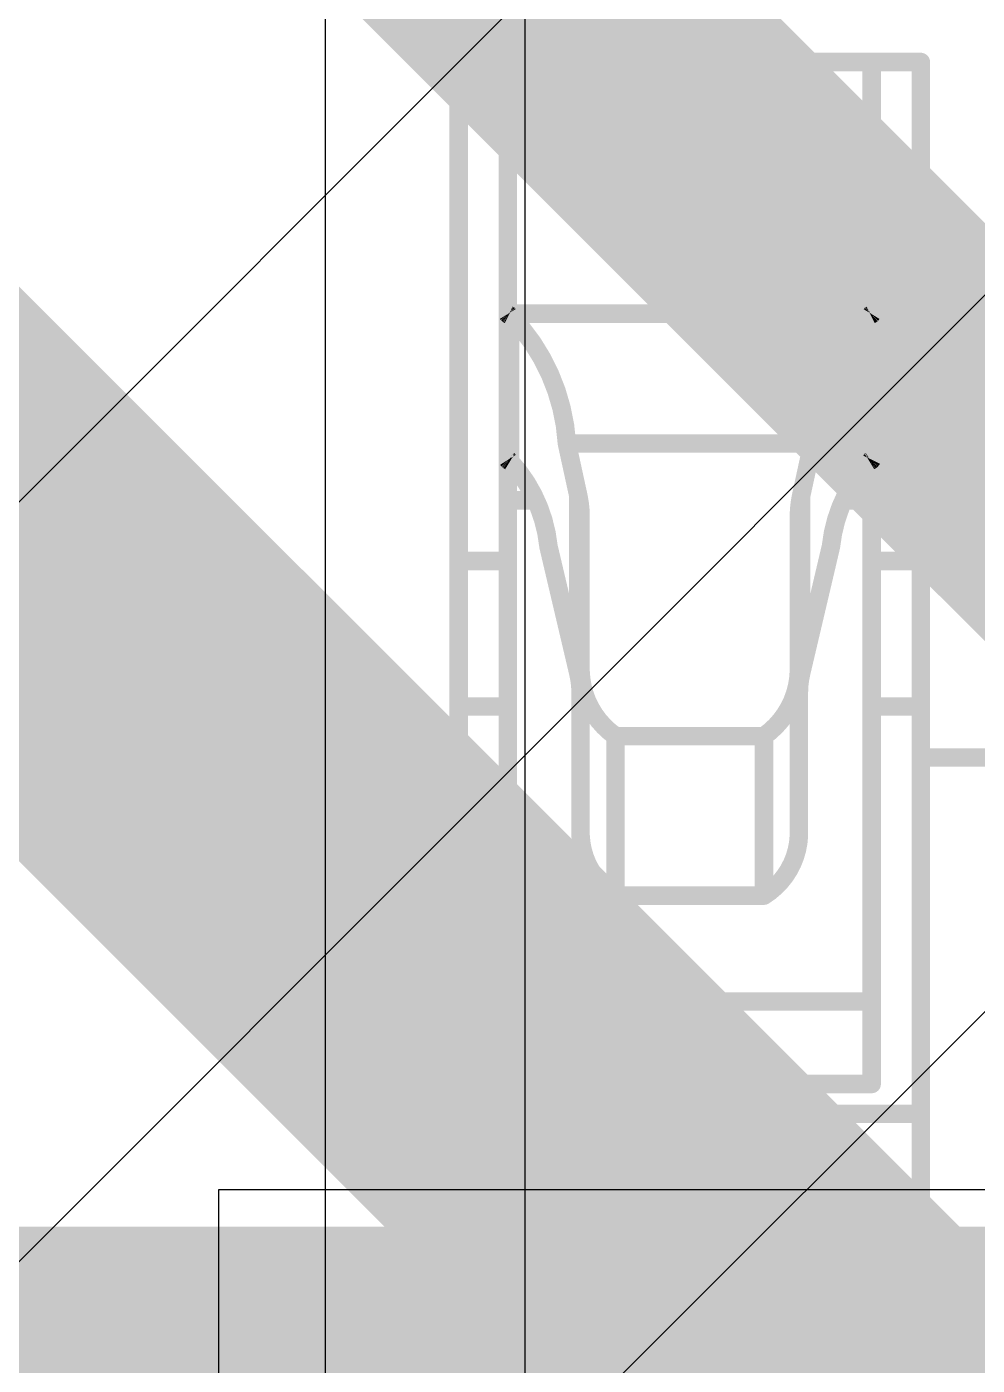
# Model space of a CAD drawing. Header units: inches. Extents: x -6 to 5433, y -4 to 5447.
# Drawn here: x 17.649 to 18.302, y 26.502 to 27.422 of the extents above; entities that cross this region are included whole.
import ezdxf

# ---------------------------------------------------------------- set-up
doc = ezdxf.new("R2010")
doc.units = ezdxf.units.IN
for name, color, linetype in [('Bottom Layer', 5, 'Continuous'), ('Bottom Solder', 6, 'Continuous'), ('Ground', 16, 'Continuous'), ('Mechanical 4', 56, 'Continuous'), ('Power', 76, 'Continuous'), ('Top Layer', 1, 'Continuous'), ('Top Solder', 216, 'Continuous')]:
    doc.layers.add(name, color=color, linetype=linetype)

msp = doc.modelspace()

# ---------------------------------------------------------------- hatches: boundary and pattern name
at = {"layer": 'Top Solder'}
for points in [[(17.8147, 24.94415), (17.3065, 24.94415), (17.3065, 26.59735), (17.8147, 26.59735)], [(18.3147, 24.94415), (17.8065, 24.94415), (17.8065, 26.59735), (18.3147, 26.59735)]]:
    msp.add_hatch(color=216, dxfattribs=at).paths.add_polyline_path(points)

# ---------------------------------------------------------------- linework, layer by layer
at = {"layer": 'Bottom Layer'}
for points in [[(13.17094, 32.28028, 0.2032, 0.2032, 0), (18.62447, 26.82675, 0.2032, 0.2032, 0)], [(14.47733, 30.21284, 0.2794, 0.2794, 0), (25.90823, 18.78194, 0.2794, 0.2794, 0)], [(14.28796, 29.75564, 0.2794, 0.2794, 0), (25.45103, 18.59257, 0.2794, 0.2794, 0)]]:
    msp.add_lwpolyline(points, format="xyseb", dxfattribs=at)
at = {"layer": 'Bottom Solder'}
for p in [(10.71613, 20.16102), (10.98199, 19.90446)]:
    msp.add_line(p, (5432.85213, 5447.49311), dxfattribs=at)
at = {"layer": 'Ground'}
msp.add_line((18.55567, 26.99324), (15.00276, 23.44032), dxfattribs=at)
msp.add_lwpolyline([(15.113, 23.22094, 0.2032, 0.2032, 0), (18.72048, 26.82842, 0.2032, 0.2032, 0)], format="xyseb", dxfattribs=at)
at = {"layer": 'Mechanical 4'}
for points in [[(17.7474, 28.79495, 0.0127, 0.0127, 1), (12.7474, 28.79495, 0.0127, 0.0127, 1)], [(17.94298, 27.39795, 0.00635, 0.00635, 1), (17.94933, 27.39795, 0.00635, 0.00635, 1)], [(17.94298, 27.39795, 0.00635, 0.00635, 1), (17.94933, 27.39795, 0.00635, 0.00635, 1)], [(17.97673, 27.39795, 0.00635, 0.00635, 1), (17.98308, 27.39795, 0.00635, 0.00635, 1)], [(18.22673, 27.39795, 0.00635, 0.00635, 1), (18.23308, 27.39795, 0.00635, 0.00635, 1)], [(18.26048, 27.39795, 0.00635, 0.00635, 1), (18.26683, 27.39795, 0.00635, 0.00635, 1)], [(18.26048, 27.39795, 0.00635, 0.00635, 1), (18.26683, 27.39795, 0.00635, 0.00635, 1)], [(17.97673, 27.22475, 0.00635, 0.00635, 1), (17.98308, 27.22475, 0.00635, 0.00635, 1)], [(17.97673, 27.22495, 0.00635, 0.00635, 1), (17.98308, 27.22495, 0.00635, 0.00635, 1)], [(17.97683, 27.22461, 0.00635, 0.00635, 1), (17.98318, 27.22461, 0.00635, 0.00635, 1)], [(17.97682, 27.22461, 0.00635, 0.00635, 1), (17.98317, 27.22461, 0.00635, 0.00635, 1)], [(17.9769, 27.22454, 0.00635, 0.00635, 1), (17.98325, 27.22454, 0.00635, 0.00635, 1)], [(17.9769, 27.22454, 0.00635, 0.00635, 1), (17.98325, 27.22454, 0.00635, 0.00635, 1)], [(17.97699, 27.22446, 0.00635, 0.00635, 1), (17.98334, 27.22446, 0.00635, 0.00635, 1)], [(17.97699, 27.22446, 0.00635, 0.00635, 1), (17.98334, 27.22446, 0.00635, 0.00635, 1)], [(17.97711, 27.22437, 0.00635, 0.00635, 1), (17.98346, 27.22437, 0.00635, 0.00635, 1)], [(17.97711, 27.22437, 0.00635, 0.00635, 1), (17.98346, 27.22437, 0.00635, 0.00635, 1)], [(17.97728, 27.22428, 0.00635, 0.00635, 1), (17.98363, 27.22428, 0.00635, 0.00635, 1)], [(17.97728, 27.22428, 0.00635, 0.00635, 1), (17.98363, 27.22428, 0.00635, 0.00635, 1)], [(17.97749, 27.22417, 0.00635, 0.00635, 1), (17.98383, 27.22417, 0.00635, 0.00635, 1)], [(17.97749, 27.22417, 0.00635, 0.00635, 1), (17.98383, 27.22417, 0.00635, 0.00635, 1)], [(17.97772, 27.22406, 0.00635, 0.00635, 1), (17.98407, 27.22406, 0.00635, 0.00635, 1)], [(17.97772, 27.22406, 0.00635, 0.00635, 1), (17.98407, 27.22406, 0.00635, 0.00635, 1)], [(17.97798, 27.22394, 0.00635, 0.00635, 1), (17.98433, 27.22394, 0.00635, 0.00635, 1)], [(17.97798, 27.22394, 0.00635, 0.00635, 1), (17.98433, 27.22394, 0.00635, 0.00635, 1)], [(17.97825, 27.22382, 0.00635, 0.00635, 1), (17.9846, 27.22382, 0.00635, 0.00635, 1)], [(17.97825, 27.22382, 0.00635, 0.00635, 1), (17.9846, 27.22382, 0.00635, 0.00635, 1)], [(17.97825, 27.22382, 0.00635, 0.00635, 1), (17.9846, 27.22382, 0.00635, 0.00635, 1)], [(18.22521, 27.22382, 0.00635, 0.00635, 1), (18.23156, 27.22382, 0.00635, 0.00635, 1)], [(18.22521, 27.22382, 0.00635, 0.00635, 1), (18.23156, 27.22382, 0.00635, 0.00635, 1)], [(18.22521, 27.22382, 0.00635, 0.00635, 1), (18.23156, 27.22382, 0.00635, 0.00635, 1)], [(18.22572, 27.22405, 0.00635, 0.00635, 1), (18.23207, 27.22405, 0.00635, 0.00635, 1)], [(18.22572, 27.22405, 0.00635, 0.00635, 1), (18.23207, 27.22405, 0.00635, 0.00635, 1)], [(18.22596, 27.22416, 0.00635, 0.00635, 1), (18.23231, 27.22416, 0.00635, 0.00635, 1)], [(18.22596, 27.22416, 0.00635, 0.00635, 1), (18.23231, 27.22416, 0.00635, 0.00635, 1)], [(18.22617, 27.22427, 0.00635, 0.00635, 1), (18.23252, 27.22427, 0.00635, 0.00635, 1)], [(18.22617, 27.22427, 0.00635, 0.00635, 1), (18.23252, 27.22427, 0.00635, 0.00635, 1)], [(18.22635, 27.22437, 0.00635, 0.00635, 1), (18.2327, 27.22437, 0.00635, 0.00635, 1)], [(18.22634, 27.22437, 0.00635, 0.00635, 1), (18.23269, 27.22437, 0.00635, 0.00635, 1)], [(18.22648, 27.22446, 0.00635, 0.00635, 1), (18.23283, 27.22446, 0.00635, 0.00635, 1)], [(18.22649, 27.22446, 0.00635, 0.00635, 1), (18.23284, 27.22446, 0.00635, 0.00635, 1)], [(18.22658, 27.22454, 0.00635, 0.00635, 1), (18.23293, 27.22454, 0.00635, 0.00635, 1)], [(18.22658, 27.22454, 0.00635, 0.00635, 1), (18.23293, 27.22454, 0.00635, 0.00635, 1)], [(18.22665, 27.22461, 0.00635, 0.00635, 1), (18.233, 27.22461, 0.00635, 0.00635, 1)], [(18.22665, 27.22461, 0.00635, 0.00635, 1), (18.233, 27.22461, 0.00635, 0.00635, 1)], [(18.22669, 27.22468, 0.00635, 0.00635, 1), (18.23304, 27.22468, 0.00635, 0.00635, 1)], [(18.22669, 27.22468, 0.00635, 0.00635, 1), (18.23304, 27.22468, 0.00635, 0.00635, 1)], [(18.22673, 27.22475, 0.00635, 0.00635, 1), (18.23308, 27.22475, 0.00635, 0.00635, 1)], [(18.22673, 27.22495, 0.00635, 0.00635, 1), (18.23308, 27.22495, 0.00635, 0.00635, 1)], [(18.01736, 27.13571, 0.00635, 0.00635, 1), (18.02371, 27.13571, 0.00635, 0.00635, 1)], [(18.01736, 27.13571, 0.00635, 0.00635, 1), (18.02371, 27.13571, 0.00635, 0.00635, 1)], [(18.01736, 27.13571, 0.00635, 0.00635, 1), (18.02371, 27.13571, 0.00635, 0.00635, 1)], [(18.1861, 27.13571, 0.00635, 0.00635, 1), (18.19245, 27.13571, 0.00635, 0.00635, 1)], [(18.1861, 27.13571, 0.00635, 0.00635, 1), (18.19245, 27.13571, 0.00635, 0.00635, 1)], [(18.1861, 27.13571, 0.00635, 0.00635, 1), (18.19245, 27.13571, 0.00635, 0.00635, 1)], [(17.97673, 27.12468, 0.00635, 0.00635, 1), (17.98308, 27.12468, 0.00635, 0.00635, 1)], [(17.97683, 27.1245, 0.00635, 0.00635, 1), (17.98318, 27.1245, 0.00635, 0.00635, 1)], [(17.97683, 27.12449, 0.00635, 0.00635, 1), (17.98318, 27.12449, 0.00635, 0.00635, 1)], [(17.97699, 27.1243, 0.00635, 0.00635, 1), (17.98334, 27.1243, 0.00635, 0.00635, 1)], [(17.97699, 27.12429, 0.00635, 0.00635, 1), (17.98334, 27.12429, 0.00635, 0.00635, 1)], [(17.97711, 27.12418, 0.00635, 0.00635, 1), (17.98346, 27.12418, 0.00635, 0.00635, 1)], [(17.97711, 27.12418, 0.00635, 0.00635, 1), (17.98346, 27.12418, 0.00635, 0.00635, 1)], [(18.22635, 27.12418, 0.00635, 0.00635, 1), (18.2327, 27.12418, 0.00635, 0.00635, 1)], [(18.22634, 27.12418, 0.00635, 0.00635, 1), (18.23269, 27.12418, 0.00635, 0.00635, 1)], [(18.22648, 27.1243, 0.00635, 0.00635, 1), (18.23283, 27.1243, 0.00635, 0.00635, 1)], [(18.22648, 27.1243, 0.00635, 0.00635, 1), (18.23283, 27.1243, 0.00635, 0.00635, 1)], [(18.22658, 27.12441, 0.00635, 0.00635, 1), (18.23293, 27.12441, 0.00635, 0.00635, 1)], [(18.22658, 27.12441, 0.00635, 0.00635, 1), (18.23293, 27.12441, 0.00635, 0.00635, 1)], [(18.22665, 27.1245, 0.00635, 0.00635, 1), (18.233, 27.1245, 0.00635, 0.00635, 1)], [(18.22665, 27.1245, 0.00635, 0.00635, 1), (18.233, 27.1245, 0.00635, 0.00635, 1)], [(18.22669, 27.12459, 0.00635, 0.00635, 1), (18.23304, 27.12459, 0.00635, 0.00635, 1)], [(18.22669, 27.12459, 0.00635, 0.00635, 1), (18.23304, 27.12459, 0.00635, 0.00635, 1)], [(18.22673, 27.12468, 0.00635, 0.00635, 1), (18.23308, 27.12468, 0.00635, 0.00635, 1)], [(17.97728, 27.12405, 0.00635, 0.00635, 1), (17.98363, 27.12405, 0.00635, 0.00635, 1)], [(17.97728, 27.12405, 0.00635, 0.00635, 1), (17.98363, 27.12405, 0.00635, 0.00635, 1)], [(17.97749, 27.12391, 0.00635, 0.00635, 1), (17.98383, 27.12391, 0.00635, 0.00635, 1)], [(17.97749, 27.12391, 0.00635, 0.00635, 1), (17.98384, 27.12391, 0.00635, 0.00635, 1)], [(17.97772, 27.12376, 0.00635, 0.00635, 1), (17.98407, 27.12376, 0.00635, 0.00635, 1)], [(17.97772, 27.12376, 0.00635, 0.00635, 1), (17.98407, 27.12376, 0.00635, 0.00635, 1)], [(17.97798, 27.1236, 0.00635, 0.00635, 1), (17.98433, 27.1236, 0.00635, 0.00635, 1)], [(17.97798, 27.1236, 0.00635, 0.00635, 1), (17.98433, 27.1236, 0.00635, 0.00635, 1)], [(17.97825, 27.12344, 0.00635, 0.00635, 1), (17.9846, 27.12344, 0.00635, 0.00635, 1)], [(17.97825, 27.12344, 0.00635, 0.00635, 1), (17.9846, 27.12344, 0.00635, 0.00635, 1)], [(17.97825, 27.12344, 0.00635, 0.00635, 1), (17.9846, 27.12344, 0.00635, 0.00635, 1)], [(18.22521, 27.12344, 0.00635, 0.00635, 1), (18.23156, 27.12344, 0.00635, 0.00635, 1)], [(18.22521, 27.12344, 0.00635, 0.00635, 1), (18.23156, 27.12344, 0.00635, 0.00635, 1)], [(18.22521, 27.12344, 0.00635, 0.00635, 1), (18.23156, 27.12344, 0.00635, 0.00635, 1)], [(18.22572, 27.12375, 0.00635, 0.00635, 1), (18.23207, 27.12375, 0.00635, 0.00635, 1)], [(18.22572, 27.12375, 0.00635, 0.00635, 1), (18.23207, 27.12375, 0.00635, 0.00635, 1)], [(18.22596, 27.1239, 0.00635, 0.00635, 1), (18.23231, 27.1239, 0.00635, 0.00635, 1)], [(18.22596, 27.1239, 0.00635, 0.00635, 1), (18.23231, 27.1239, 0.00635, 0.00635, 1)], [(18.22617, 27.12405, 0.00635, 0.00635, 1), (18.23252, 27.12405, 0.00635, 0.00635, 1)], [(18.22617, 27.12405, 0.00635, 0.00635, 1), (18.23252, 27.12405, 0.00635, 0.00635, 1)], [(17.97673, 27.09661, 0.00635, 0.00635, 1), (17.98308, 27.09661, 0.00635, 0.00635, 1)], [(17.99539, 27.09661, 0.00635, 0.00635, 1), (18.00174, 27.09661, 0.00635, 0.00635, 1)], [(18.02521, 27.09962, 0.00635, 0.00635, 1), (18.03156, 27.09962, 0.00635, 0.00635, 1)], [(18.02521, 27.09962, 0.00635, 0.00635, 1), (18.03156, 27.09962, 0.00635, 0.00635, 1)], [(18.02521, 27.09962, 0.00635, 0.00635, 1), (18.03156, 27.09962, 0.00635, 0.00635, 1)], [(18.17825, 27.09962, 0.00635, 0.00635, 1), (18.1846, 27.09962, 0.00635, 0.00635, 1)], [(18.17825, 27.09962, 0.00635, 0.00635, 1), (18.1846, 27.09962, 0.00635, 0.00635, 1)], [(18.17825, 27.09962, 0.00635, 0.00635, 1), (18.1846, 27.09962, 0.00635, 0.00635, 1)], [(18.20807, 27.09661, 0.00635, 0.00635, 1), (18.21442, 27.09661, 0.00635, 0.00635, 1)], [(18.22673, 27.09661, 0.00635, 0.00635, 1), (18.23308, 27.09661, 0.00635, 0.00635, 1)], [(18.02673, 27.08554, 0.00635, 0.00635, 1), (18.03308, 27.08554, 0.00635, 0.00635, 1)], [(18.02673, 27.08554, 0.00635, 0.00635, 1), (18.03308, 27.08554, 0.00635, 0.00635, 1)], [(18.17673, 27.08554, 0.00635, 0.00635, 1), (18.18308, 27.08554, 0.00635, 0.00635, 1)], [(18.17673, 27.08554, 0.00635, 0.00635, 1), (18.18308, 27.08554, 0.00635, 0.00635, 1)], [(18.00469, 27.06495, 0.00635, 0.00635, 1), (18.01104, 27.06495, 0.00635, 0.00635, 1)], [(18.00469, 27.06494, 0.00635, 0.00635, 1), (18.01104, 27.06494, 0.00635, 0.00635, 1)], [(18.19877, 27.06495, 0.00635, 0.00635, 1), (18.20512, 27.06495, 0.00635, 0.00635, 1)], [(18.19877, 27.06494, 0.00635, 0.00635, 1), (18.20512, 27.06494, 0.00635, 0.00635, 1)], [(17.94298, 27.05494, 0.00635, 0.00635, 1), (17.94933, 27.05494, 0.00635, 0.00635, 1)], [(17.97673, 27.05494, 0.00635, 0.00635, 1), (17.98308, 27.05494, 0.00635, 0.00635, 1)], [(18.22673, 27.05494, 0.00635, 0.00635, 1), (18.23308, 27.05494, 0.00635, 0.00635, 1)], [(18.26048, 27.05494, 0.00635, 0.00635, 1), (18.26683, 27.05494, 0.00635, 0.00635, 1)], [(18.02521, 26.97766, 0.00635, 0.00635, 1), (18.03156, 26.97766, 0.00635, 0.00635, 1)], [(18.02521, 26.97766, 0.00635, 0.00635, 1), (18.03156, 26.97766, 0.00635, 0.00635, 1)], [(18.02521, 26.97766, 0.00635, 0.00635, 1), (18.03156, 26.97766, 0.00635, 0.00635, 1)], [(18.02673, 26.97918, 0.00635, 0.00635, 1), (18.03308, 26.97918, 0.00635, 0.00635, 1)], [(18.17673, 26.97918, 0.00635, 0.00635, 1), (18.18308, 26.97918, 0.00635, 0.00635, 1)], [(18.17825, 26.97766, 0.00635, 0.00635, 1), (18.1846, 26.97766, 0.00635, 0.00635, 1)], [(18.17825, 26.97766, 0.00635, 0.00635, 1), (18.1846, 26.97766, 0.00635, 0.00635, 1)], [(18.17825, 26.97766, 0.00635, 0.00635, 1), (18.1846, 26.97766, 0.00635, 0.00635, 1)], [(18.02673, 26.96463, 0.00635, 0.00635, 1), (18.03308, 26.96463, 0.00635, 0.00635, 1)], [(18.17673, 26.96463, 0.00635, 0.00635, 1), (18.18308, 26.96463, 0.00635, 0.00635, 1)], [(17.94298, 26.95494, 0.00635, 0.00635, 1), (17.94933, 26.95494, 0.00635, 0.00635, 1)], [(17.97673, 26.95494, 0.00635, 0.00635, 1), (17.98308, 26.95494, 0.00635, 0.00635, 1)], [(18.22673, 26.95494, 0.00635, 0.00635, 1), (18.23308, 26.95494, 0.00635, 0.00635, 1)], [(18.26048, 26.95494, 0.00635, 0.00635, 1), (18.26683, 26.95494, 0.00635, 0.00635, 1)], [(18.05074, 26.93461, 0.00635, 0.00635, 1), (18.05709, 26.93461, 0.00635, 0.00635, 1)], [(18.05074, 26.93461, 0.00635, 0.00635, 1), (18.05709, 26.93461, 0.00635, 0.00635, 1)], [(18.05074, 26.93461, 0.00635, 0.00635, 1), (18.05709, 26.93461, 0.00635, 0.00635, 1)], [(18.15272, 26.93461, 0.00635, 0.00635, 1), (18.15907, 26.93461, 0.00635, 0.00635, 1)], [(18.15272, 26.93461, 0.00635, 0.00635, 1), (18.15907, 26.93461, 0.00635, 0.00635, 1)], [(18.15272, 26.93461, 0.00635, 0.00635, 1), (18.15907, 26.93461, 0.00635, 0.00635, 1)], [(17.94298, 26.91995, 0.00635, 0.00635, 1), (17.94933, 26.91995, 0.00635, 0.00635, 1)], [(18.26048, 26.91995, 0.00635, 0.00635, 1), (18.26683, 26.91995, 0.00635, 0.00635, 1)], [(18.02673, 26.8662, 0.00635, 0.00635, 1), (18.03308, 26.8662, 0.00635, 0.00635, 1)], [(18.02673, 26.86619, 0.00635, 0.00635, 1), (18.03308, 26.86619, 0.00635, 0.00635, 1)], [(18.17673, 26.8662, 0.00635, 0.00635, 1), (18.18308, 26.8662, 0.00635, 0.00635, 1)], [(18.17673, 26.86619, 0.00635, 0.00635, 1), (18.18308, 26.86619, 0.00635, 0.00635, 1)], [(18.05074, 26.82495, 0.00635, 0.00635, 1), (18.05709, 26.82495, 0.00635, 0.00635, 1)], [(18.05074, 26.82495, 0.00635, 0.00635, 1), (18.05709, 26.82495, 0.00635, 0.00635, 1)], [(18.05074, 26.82495, 0.00635, 0.00635, 1), (18.05709, 26.82495, 0.00635, 0.00635, 1)], [(18.15272, 26.82495, 0.00635, 0.00635, 1), (18.15907, 26.82495, 0.00635, 0.00635, 1)], [(18.15272, 26.82495, 0.00635, 0.00635, 1), (18.15907, 26.82495, 0.00635, 0.00635, 1)], [(18.15272, 26.82495, 0.00635, 0.00635, 1), (18.15907, 26.82495, 0.00635, 0.00635, 1)], [(17.97673, 26.75215, 0.00635, 0.00635, 1), (17.98308, 26.75215, 0.00635, 0.00635, 1)], [(18.22673, 26.75215, 0.00635, 0.00635, 1), (18.23308, 26.75215, 0.00635, 0.00635, 1)], [(17.97673, 26.69548, 0.00635, 0.00635, 1), (17.98308, 26.69548, 0.00635, 0.00635, 1)], [(17.97673, 26.69548, 0.00635, 0.00635, 1), (17.98308, 26.69548, 0.00635, 0.00635, 1)], [(18.22673, 26.69548, 0.00635, 0.00635, 1), (18.23308, 26.69548, 0.00635, 0.00635, 1)], [(18.22673, 26.69548, 0.00635, 0.00635, 1), (18.23308, 26.69548, 0.00635, 0.00635, 1)], [(17.94298, 26.67495, 0.00635, 0.00635, 1), (17.94933, 26.67495, 0.00635, 0.00635, 1)], [(18.26048, 26.67495, 0.00635, 0.00635, 1), (18.26683, 26.67495, 0.00635, 0.00635, 1)], [(17.94298, 26.51495, 0.00635, 0.00635, 1), (17.94933, 26.51495, 0.00635, 0.00635, 1)], [(17.94298, 26.51495, 0.00635, 0.00635, 1), (17.94933, 26.51495, 0.00635, 0.00635, 1)], [(18.26048, 26.51495, 0.00635, 0.00635, 1), (18.26683, 26.51495, 0.00635, 0.00635, 1)], [(18.26048, 26.51495, 0.00635, 0.00635, 1), (18.26683, 26.51495, 0.00635, 0.00635, 1)]]:
    msp.add_lwpolyline(points, format="xyseb", close=True, dxfattribs=at)
for points in [[(17.7474, 28.79495, 0.0127, 0.0127, -1), (12.7474, 28.79495, 0.0127, 0.0127, 0)], [(17.94615, 27.39795, 0.0127, 0.0127, 0), (18.26365, 27.39795, 0.0127, 0.0127, 0)], [(17.94615, 26.51495, 0.0127, 0.0127, 0), (17.94615, 27.39795, 0.0127, 0.0127, 0)], [(17.97991, 26.69548, 0.0127, 0.0127, 0), (17.97991, 27.39795, 0.0127, 0.0127, 0)], [(18.22991, 26.69548, 0.0127, 0.0127, 0), (18.22991, 27.39795, 0.0127, 0.0127, 0)], [(18.26365, 26.51495, 0.0127, 0.0127, 0), (18.26365, 27.39795, 0.0127, 0.0127, 0)], [(17.98, 27.22461, 0.0127, 0.0127, -0.032605), (17.9799, 27.22475, 0.0127, 0.0127, 0)], [(17.97991, 27.22495, 0.0127, 0.0127, 0), (18.22991, 27.22495, 0.0127, 0.0127, 0)], [(17.98007, 27.22454, 0.0127, 0.0127, -0.028288), (17.98, 27.22461, 0.0127, 0.0127, 0)], [(17.98016, 27.22446, 0.0127, 0.0127, -0.026751), (17.98007, 27.22454, 0.0127, 0.0127, 0)], [(17.98029, 27.22437, 0.0127, 0.0127, -0.021994), (17.98016, 27.22446, 0.0127, 0.0127, 0)], [(17.98046, 27.22428, 0.0127, 0.0127, -0.016687), (17.98029, 27.22437, 0.0127, 0.0127, 0)], [(17.98066, 27.22417, 0.0127, 0.0127, -0.009376), (17.98045, 27.22428, 0.0127, 0.0127, 0)], [(17.9809, 27.22406, 0.0127, 0.0127, -0.005205), (17.98066, 27.22417, 0.0127, 0.0127, 0)], [(17.9809, 27.22406, 0.0127, 0.0127, 0), (17.98116, 27.22394, 0.0127, 0.0127, 0)], [(17.98116, 27.22394, 0.0127, 0.0127, 0), (17.98142, 27.22382, 0.0127, 0.0127, 0)], [(17.98142, 27.12344, 0.0127, 0.0127, 0), (17.98142, 27.22382, 0.0127, 0.0127, 0)], [(17.98142, 27.22382, 0.0127, 0.0127, -0.179894), (18.02053, 27.13571, 0.0127, 0.0127, 0)], [(18.18928, 27.13571, 0.0127, 0.0127, -0.179894), (18.22839, 27.22382, 0.0127, 0.0127, 0)], [(18.22839, 27.22382, 0.0127, 0.0127, 0), (18.2289, 27.22405, 0.0127, 0.0127, 0)], [(18.22839, 27.12344, 0.0127, 0.0127, 0), (18.22839, 27.22382, 0.0127, 0.0127, 0)], [(18.2289, 27.22405, 0.0127, 0.0127, 0), (18.22913, 27.22416, 0.0127, 0.0127, 0)], [(18.22934, 27.22427, 0.0127, 0.0127, -0.00707), (18.22913, 27.22416, 0.0127, 0.0127, 0)], [(18.22952, 27.22437, 0.0127, 0.0127, -0.012209), (18.22934, 27.22427, 0.0127, 0.0127, 0)], [(18.22966, 27.22446, 0.0127, 0.0127, -0.02262), (18.22952, 27.22437, 0.0127, 0.0127, 0)], [(18.22976, 27.22454, 0.0127, 0.0127, -0.031881), (18.22966, 27.22446, 0.0127, 0.0127, 0)], [(18.22982, 27.22461, 0.0127, 0.0127, -0.037446), (18.22976, 27.22454, 0.0127, 0.0127, 0)], [(18.22987, 27.22468, 0.0127, 0.0127, -0.032689), (18.22982, 27.22461, 0.0127, 0.0127, 0)], [(18.2299, 27.22475, 0.0127, 0.0127, -0.013234), (18.22987, 27.22468, 0.0127, 0.0127, 0)], [(18.02053, 27.13571, 0.0127, 0.0127, 0), (18.18928, 27.13571, 0.0127, 0.0127, 0)], [(18.02053, 27.13571, 0.0127, 0.0127, 0), (18.02839, 27.09962, 0.0127, 0.0127, 0)], [(18.18142, 27.09962, 0.0127, 0.0127, 0), (18.18928, 27.13571, 0.0127, 0.0127, 0)], [(17.98, 27.12449, 0.0127, 0.0127, -0.028597), (17.9799, 27.12468, 0.0127, 0.0127, 0)], [(17.98016, 27.1243, 0.0127, 0.0127, -0.054321), (17.98, 27.1245, 0.0127, 0.0127, 0)], [(17.98029, 27.12418, 0.0127, 0.0127, -0.023386), (17.98016, 27.12429, 0.0127, 0.0127, 0)], [(17.98045, 27.12405, 0.0127, 0.0127, -0.018562), (17.98029, 27.12418, 0.0127, 0.0127, 0)], [(18.22952, 27.12418, 0.0127, 0.0127, -0.013729), (18.22934, 27.12405, 0.0127, 0.0127, 0)], [(18.22966, 27.1243, 0.0127, 0.0127, -0.024462), (18.22952, 27.12418, 0.0127, 0.0127, 0)], [(18.22976, 27.12441, 0.0127, 0.0127, -0.032319), (18.22966, 27.1243, 0.0127, 0.0127, 0)], [(18.22982, 27.1245, 0.0127, 0.0127, -0.035041), (18.22976, 27.12441, 0.0127, 0.0127, 0)], [(18.22987, 27.12459, 0.0127, 0.0127, -0.028404), (18.22982, 27.1245, 0.0127, 0.0127, 0)], [(18.22991, 27.12468, 0.0127, 0.0127, -0.011022), (18.22987, 27.12459, 0.0127, 0.0127, 0)], [(17.98066, 27.12391, 0.0127, 0.0127, -0.010737), (17.98045, 27.12405, 0.0127, 0.0127, 0)], [(17.9809, 27.12376, 0.0127, 0.0127, -0.006055), (17.98066, 27.12391, 0.0127, 0.0127, 0)], [(17.9809, 27.12376, 0.0127, 0.0127, 0), (17.98116, 27.1236, 0.0127, 0.0127, 0)], [(17.98116, 27.1236, 0.0127, 0.0127, 0), (17.98142, 27.12344, 0.0127, 0.0127, 0)], [(17.98142, 27.12344, 0.0127, 0.0127, -0.162591), (18.00787, 27.06494, 0.0127, 0.0127, 0)], [(18.20194, 27.06494, 0.0127, 0.0127, -0.162591), (18.22839, 27.12344, 0.0127, 0.0127, 0)], [(18.22839, 27.12344, 0.0127, 0.0127, 0), (18.2289, 27.12375, 0.0127, 0.0127, 0)], [(18.22913, 27.1239, 0.0127, 0.0127, -0.004821), (18.2289, 27.12375, 0.0127, 0.0127, 0)], [(18.22934, 27.12405, 0.0127, 0.0127, -0.00812), (18.22913, 27.1239, 0.0127, 0.0127, 0)], [(17.97991, 27.09661, 0.0127, 0.0127, 0), (17.99857, 27.09661, 0.0127, 0.0127, 0)], [(18.02839, 26.97766, 0.0127, 0.0127, 0), (18.02839, 27.09962, 0.0127, 0.0127, 0)], [(18.02839, 27.09962, 0.0127, 0.0127, -0.053658), (18.02991, 27.08554, 0.0127, 0.0127, 0)], [(18.17991, 27.08554, 0.0127, 0.0127, -0.053658), (18.18142, 27.09962, 0.0127, 0.0127, 0)], [(18.18142, 26.97766, 0.0127, 0.0127, 0), (18.18142, 27.09962, 0.0127, 0.0127, 0)], [(18.21124, 27.09661, 0.0127, 0.0127, 0), (18.22991, 27.09661, 0.0127, 0.0127, 0)], [(18.02991, 26.86619, 0.0127, 0.0127, 0), (18.02991, 27.08554, 0.0127, 0.0127, 0)], [(18.17991, 26.86619, 0.0127, 0.0127, 0), (18.17991, 27.08554, 0.0127, 0.0127, 0)], [(18.00786, 27.06495, 0.0127, 0.0127, 0), (18.02839, 26.97766, 0.0127, 0.0127, 0)], [(18.18142, 26.97766, 0.0127, 0.0127, 0), (18.20194, 27.06495, 0.0127, 0.0127, 0)], [(17.94615, 27.05494, 0.0127, 0.0127, 0), (17.97991, 27.05494, 0.0127, 0.0127, 0)], [(18.22991, 27.05494, 0.0127, 0.0127, 0), (18.26365, 27.05494, 0.0127, 0.0127, 0)], [(18.02839, 26.97766, 0.0127, 0.0127, -0.057864), (18.02991, 26.96463, 0.0127, 0.0127, 0)], [(18.05391, 26.93461, 0.0127, 0.0127, -0.23748), (18.02991, 26.97918, 0.0127, 0.0127, 0)], [(18.17991, 26.97918, 0.0127, 0.0127, -0.23748), (18.1559, 26.93461, 0.0127, 0.0127, 0)], [(18.17991, 26.96463, 0.0127, 0.0127, -0.057864), (18.18142, 26.97766, 0.0127, 0.0127, 0)], [(17.94615, 26.95494, 0.0127, 0.0127, 0), (17.97991, 26.95494, 0.0127, 0.0127, 0)], [(18.22991, 26.95494, 0.0127, 0.0127, 0), (18.26365, 26.95494, 0.0127, 0.0127, 0)], [(18.05392, 26.93461, 0.0127, 0.0127, 0), (18.15589, 26.93461, 0.0127, 0.0127, 0)], [(18.05392, 26.82495, 0.0127, 0.0127, 0), (18.05392, 26.93461, 0.0127, 0.0127, 0)], [(18.15589, 26.82495, 0.0127, 0.0127, 0), (18.15589, 26.93461, 0.0127, 0.0127, 0)], [(17.62865, 26.91995, 0.0127, 0.0127, 0), (17.94615, 26.91995, 0.0127, 0.0127, 0)], [(18.26365, 26.91995, 0.0127, 0.0127, 0), (18.58115, 26.91995, 0.0127, 0.0127, 0)], [(18.05391, 26.82495, 0.0127, 0.0127, -0.247377), (18.02991, 26.8662, 0.0127, 0.0127, 0)], [(18.17991, 26.8662, 0.0127, 0.0127, -0.247377), (18.1559, 26.82495, 0.0127, 0.0127, 0)], [(18.05392, 26.82495, 0.0127, 0.0127, 0), (18.15589, 26.82495, 0.0127, 0.0127, 0)], [(17.97991, 26.75215, 0.0127, 0.0127, 0), (18.22991, 26.75215, 0.0127, 0.0127, 0)], [(17.97991, 26.69548, 0.0127, 0.0127, 0), (18.22991, 26.69548, 0.0127, 0.0127, 0)], [(17.94615, 26.67495, 0.0127, 0.0127, 0), (18.26365, 26.67495, 0.0127, 0.0127, 0)], [(17.94615, 26.51495, 0.0127, 0.0127, 0), (18.26365, 26.51495, 0.0127, 0.0127, 0)]]:
    msp.add_lwpolyline(points, format="xyseb", dxfattribs=at)
at = {"layer": 'Power'}
for p, q in [((17.85432, 28.06505), (17.85432, 22.2168)), ((17.99178, 22.2168), (17.99178, 28.06505))]:
    msp.add_line(p, q, dxfattribs=at)
at = {"layer": 'Top Layer'}
for p, q in [((18.82752, 26.62275), (17.7811, 26.62275)), ((17.7811, 26.62275), (17.7811, 24.91875))]:
    msp.add_line(p, q, dxfattribs=at)

doc.saveas('drawing.dxf')
